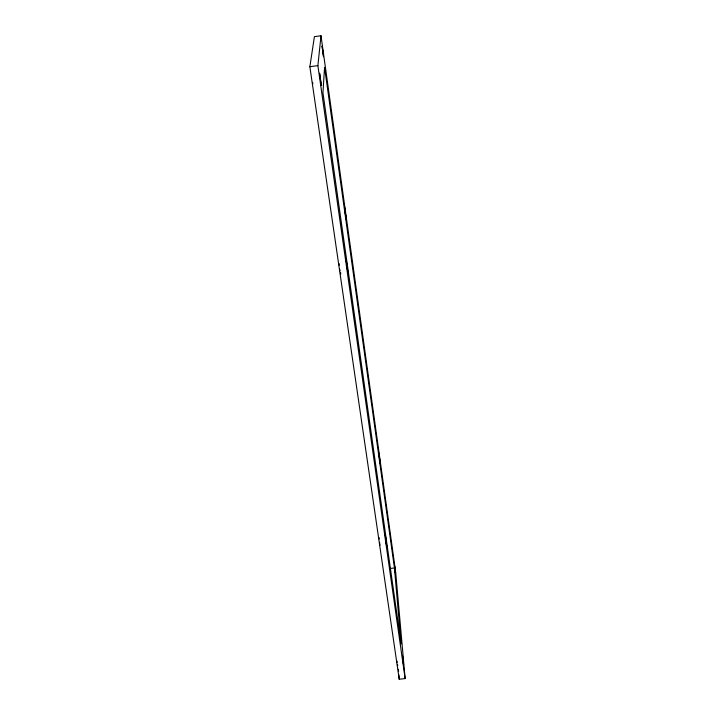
<?xml version="1.0" encoding="UTF-8"?>
<svg xmlns="http://www.w3.org/2000/svg" width="715" height="715" viewBox="0 0 715 715"><rect width="100%" height="100%" fill="white"/><g stroke="black" fill="none" stroke-linecap="round" stroke-linejoin="round"><path stroke-width="1.07" d="M405.137 678.571L317.889 65.619L321.008 35.75L314.403 36.662L309.863 66.718L399.22 679.25L405.137 678.571L395.645 571.911L321.008 35.75M309.863 66.718L317.889 65.619M390.238 568.461L394.439 567.969L324.574 67.344L322.939 92.771L401.106 643.902L394.439 567.969M340.429 273.273L340.68 273.997L340.671 272.772M397.397 664.36L397.647 665.62L397.638 664.941M312.607 82.395L312.839 83.861M339.723 269.072L339.983 270.788M379.969 545.241L379.567 542.336M396.968 661.125L397.12 662.322M339.008 263.486L339.214 265.292M379.013 537.474L379.165 539.012M398.407 669.24L398.586 671.465M398.863 674.799L399.22 679.25M347.91 272.692L345.98 258.535L347.91 272.692M403.555 664.753L402.456 655.735L403.555 664.753M380.219 463.847L378.843 453.024L380.219 463.847M321.33 85.353L319.614 73.314L321.33 85.353M386.69 546.18L385.135 533.613L386.69 546.18M346.149 219.219L344.505 206.823L346.149 219.219M323.502 56.646L322.09 46.216L323.502 56.646M395.538 573.895L394.564 566.039L395.538 573.895"/></g></svg>
